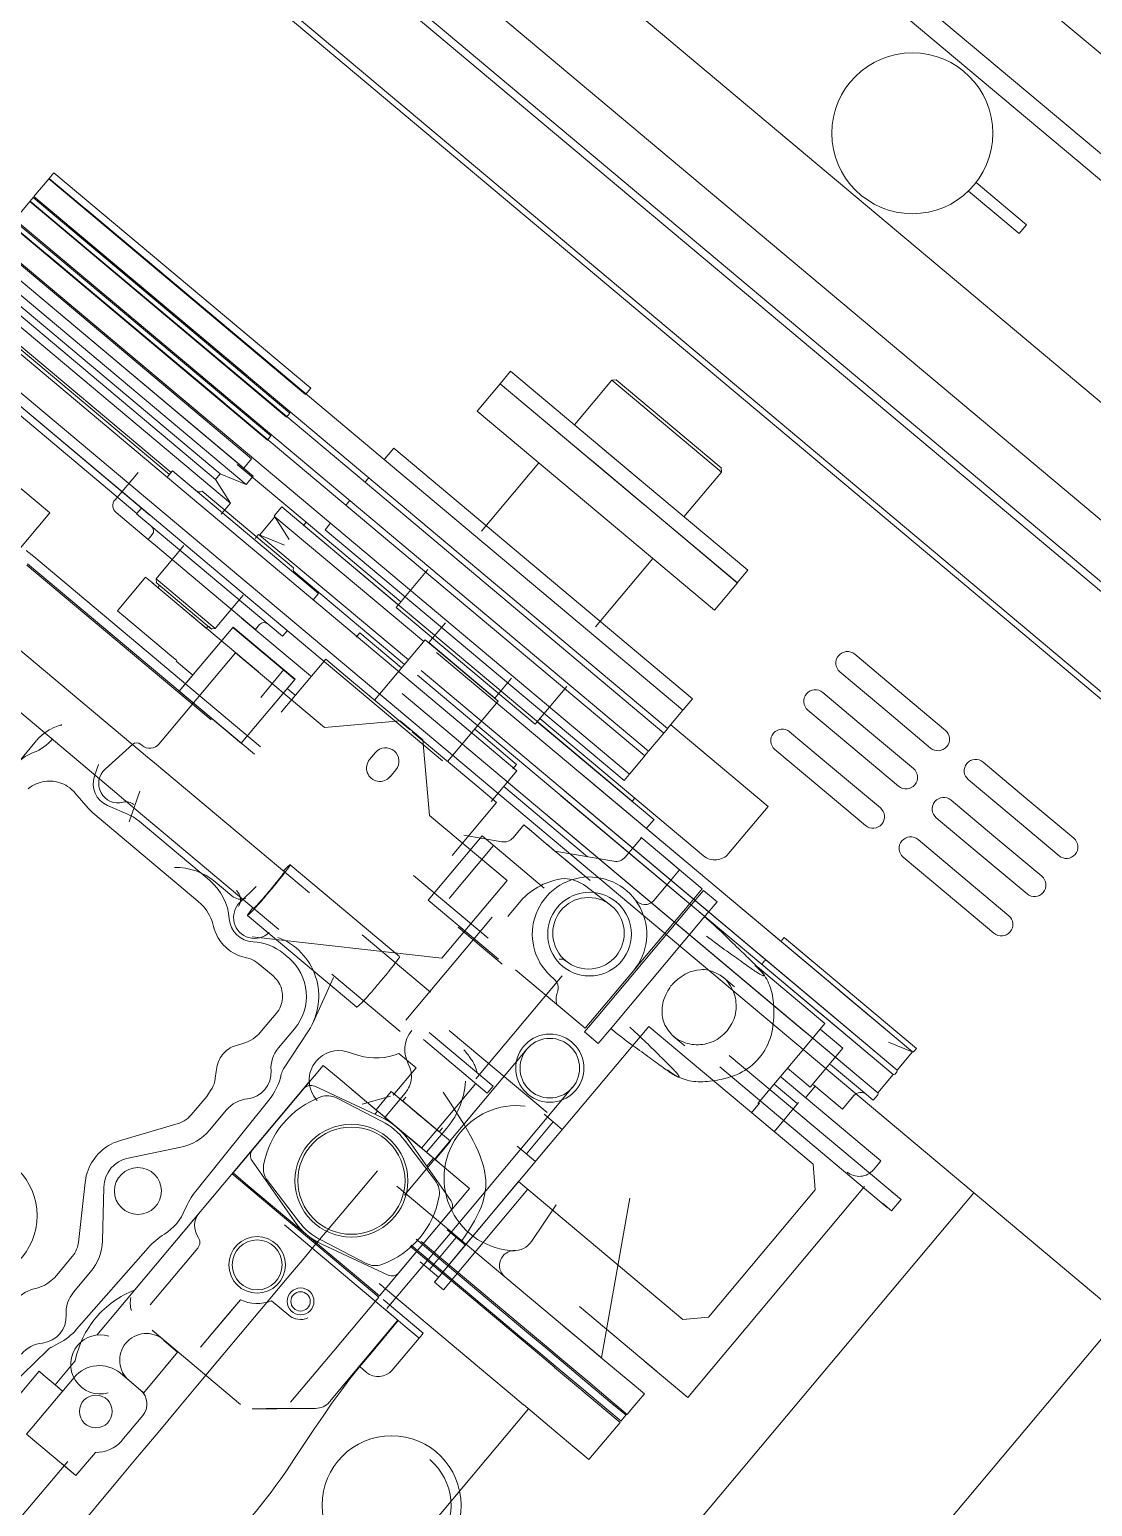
# Model space of a CAD drawing. Header units: millimetres. Extents: x 834140250 to 834644390, y 817877047 to 817987022.
# Drawn here: x 834168273 to 834168735, y 817932936 to 817933578 of the extents above; entities that cross this region are included whole.
import ezdxf

# ---------------------------------------------------------------- set-up
doc = ezdxf.new("R2010")
doc.units = ezdxf.units.MM
doc.header["$LTSCALE"] = 1000
doc.header["$MEASUREMENT"] = 0
doc.layers.add('VPA040_Text', color=3, linetype='Continuous')
doc.layers.add('VPAX', color=7, linetype='Continuous', lineweight=13)

# ---------------------------------------------------------------- blocks, each defined once
blk = doc.blocks.new('A$C767F005D')
at = {"layer": 'VPAX', "color": 253}
for p, q in [((-4546.98, -9728.23), (-5236.42, -9149.72)), ((-4606.71, -9721.63), (-5219.54, -9207.4)), ((-4612.42, -9728.43), (-5225.25, -9214.2)), ((-4659.92, -9785.04), (-5272.75, -9270.81)), ((-4685.11, -9815.07), (-5297.95, -9300.84)), ((-4683.57, -9891.02), (-5373.01, -9312.51)), ((-4700.45, -9833.34), (-5313.28, -9319.11)), ((-4698.35, -9830.84), (-5311.18, -9316.61)), ((-4685.18, -9892.93), (-5336.32, -9346.56)), ((-4683.57, -9891.02), (-5334.71, -9344.65)), ((-4852.04, -10014), (-5464.87, -9499.77)), ((-5318.07, -9519.23), (-5324.74, -9527.17)), ((-5318.24, -9519.43), (-5316.01, -9516.77)), ((-5206.53, -9613.17), (-5318.24, -9519.43)), ((-5318.07, -9519.23), (-5225.38, -9597.01)), ((-5204.29, -9610.51), (-5316.01, -9516.77)), ((-4918.26, -9524.73), (-4896.22, -9543.22)), ((-4914.93, -9521.01), (-4893.01, -9539.39)), ((-5326.4, -9529.15), (-5333.06, -9537.09)), ((-5326.57, -9529.35), (-5325.1, -9527.6)), ((-5214.85, -9623.09), (-5326.57, -9529.35)), ((-5326.4, -9529.15), (-5233.7, -9606.93)), ((-5213.39, -9621.34), (-5325.1, -9527.6)), ((-5324.74, -9527.17), (-5232.04, -9604.95)), ((-5154.25, -9656.69), (-5302.5, -9532.3)), ((-5219.5, -9597.75), (-5300.8, -9529.52)), ((-5223.18, -9633.02), (-5334.9, -9539.28)), ((-5334.73, -9539.08), (-5242.03, -9616.86)), ((-5221.72, -9631.27), (-5333.43, -9537.53)), ((-5333.06, -9537.09), (-5240.37, -9614.87)), ((-5162.58, -9666.62), (-5310.83, -9542.22)), ((-5160.91, -9664.63), (-5309.16, -9540.24)), ((-4896.22, -9543.22), (-4893.01, -9539.39)), ((-5232.42, -9652.33), (-5352.31, -9551.72)), ((-5229.39, -9648.71), (-5349.28, -9548.11)), ((-5233.48, -9645.28), (-5345.19, -9551.54)), ((-5230.04, -9641.19), (-5341.76, -9547.45)), ((-5341.39, -9547.02), (-5248.69, -9624.8)), ((-5170.91, -9676.54), (-5319.16, -9552.15)), ((-5169.24, -9674.56), (-5317.49, -9550.16)), ((-5376.07, -9557.47), (-5263.02, -9652.33)), ((-5373.46, -9557.58), (-5265.72, -9648)), ((-5363.2, -9564.71), (-5264.98, -9647.12)), ((-5239.28, -9660.5), (-5359.17, -9559.9)), ((-5245.75, -9650.15), (-5347.86, -9564.47)), ((-5243.73, -9647.75), (-5345.84, -9562.08)), ((-5177.57, -9684.48), (-5325.82, -9560.09)), ((-5387.3, -9570.85), (-5274.25, -9665.72)), ((-5387.72, -9574.58), (-5279.97, -9664.99)), ((-5351.15, -9578.38), (-5256.63, -9657.69)), ((-5362.38, -9591.76), (-5267.86, -9671.08)), ((-5121.98, -9608.57), (-5117.38, -9603.09)), ((-5117.38, -9603.09), (-5054.17, -9656.13)), ((-5388.38, -9605.52), (-5318.82, -9663.89)), ((-5121.96, -9608.58), (-5131.96, -9620.49)), ((-5121.98, -9608.57), (-5058.77, -9661.61)), ((-5121.96, -9608.58), (-5018.74, -9695.19)), ((-5089.59, -9626.41), (-5073.29, -9606.99)), ((-5071.48, -9606.83), (-5073.29, -9606.99)), ((-5025.67, -9646.95), (-5073.29, -9606.99)), ((-5025.82, -9645.14), (-5071.48, -9606.83)), ((-5206.53, -9613.17), (-5204.29, -9610.51)), ((-5214.85, -9623.09), (-5213.39, -9621.34)), ((-5131.96, -9620.49), (-5028.74, -9707.1)), ((-5223.18, -9633.02), (-5221.72, -9631.27)), ((-5233.48, -9645.28), (-5230.04, -9641.19)), ((-5172.26, -9641.36), (-5168.24, -9636.56)), ((-5168.24, -9636.56), (-5038.26, -9745.63)), ((-5014.16, -9689.7), (-5077.38, -9636.66)), ((-5279.46, -9647.12), (-5289.46, -9659.03)), ((-5264.42, -9646.46), (-5266.74, -9649.21)), ((-5200.9, -9699.76), (-5264.42, -9646.46)), ((-5254.25, -9655), (-5264.42, -9646.46)), ((-5245.75, -9650.15), (-5243.73, -9647.75)), ((-5232.42, -9652.33), (-5243.73, -9647.75)), ((-5206.33, -9668.82), (-5236.27, -9643.7)), ((-5105.12, -9643.01), (-5130.04, -9672.71)), ((-5018.76, -9695.18), (-5081.97, -9642.14)), ((-5041.96, -9666.37), (-5025.67, -9646.95)), ((-5025.82, -9645.14), (-5025.67, -9646.95)), ((-5239.28, -9660.5), (-5245.75, -9650.15)), ((-5232.42, -9652.33), (-5229.39, -9648.71)), ((-5180.59, -9651.28), (-5179.14, -9649.55)), ((-5221.47, -9687.2), (-5256.63, -9657.69)), ((-5211.88, -9688.65), (-5251.58, -9655.34)), ((-5243.31, -9665.31), (-5239.28, -9660.5)), ((-5188.92, -9661.21), (-5187.47, -9659.48)), ((-5042.39, -9750.55), (-5154.25, -9656.69)), ((-5317.87, -9664.69), (-5332.8, -9682.47)), ((-5318.82, -9663.89), (-5317.87, -9664.69)), ((-5288.97, -9664.58), (-5275.07, -9676.24)), ((-5277.97, -9662.6), (-5280.08, -9665.12)), ((-5216.56, -9718.41), (-5280.08, -9665.12)), ((-5219.91, -9666.4), (-5226.58, -9674.34)), ((-5220.19, -9665.98), (-5216.95, -9662.12)), ((-5220.19, -9665.98), (-5213.72, -9676.33)), ((-5219.91, -9666.4), (-5155.17, -9720.73)), ((-5216.95, -9662.12), (-5166.22, -9704.7)), ((-5050.72, -9760.48), (-5162.58, -9666.62)), ((-5049.06, -9758.49), (-5160.91, -9664.63)), ((-5273.26, -9674.08), (-5275.06, -9676.23)), ((-5232.7, -9700.58), (-5267.86, -9671.08)), ((-5228.51, -9675.9), (-5227.04, -9674.15)), ((-5227.04, -9674.15), (-5215.72, -9678.72)), ((-5207.49, -9670.2), (-5206.33, -9668.82)), ((-5064.5, -9790.04), (-5207.42, -9670.12)), ((-5165.12, -9703.4), (-5206.33, -9668.82)), ((-5198.02, -9672.06), (-5195.8, -9669.4)), ((-5198.02, -9672.06), (-5068.04, -9781.12)), ((-4569.21, -9676.94), (-6176.17, -11592.04)), ((-5275.06, -9676.23), (-5271.81, -9678.96)), ((-5231.63, -9712.67), (-5271.81, -9678.96)), ((-5259.47, -9678.93), (-5271.61, -9693.4)), ((-5226.58, -9674.34), (-5161.84, -9728.67)), ((-5059.05, -9770.4), (-5170.91, -9676.54)), ((-5057.38, -9768.42), (-5169.24, -9674.56)), ((-5328.04, -9681.05), (-5324.82, -9683.75)), ((-5228.82, -9769.72), (-5327.49, -9686.92)), ((-5226.16, -9766.54), (-5324.82, -9683.75)), ((-5065.71, -9778.34), (-5177.57, -9684.48)), ((-5055.57, -9684.58), (-5080.49, -9714.28)), ((-5247.6, -9754.8), (-5327.86, -9687.46)), ((-5276.15, -9692.68), (-5288.4, -9707.29)), ((-5276.15, -9692.68), (-5273.34, -9695.03)), ((-5271.48, -9694.9), (-5271.61, -9693.4)), ((-5245.89, -9714.99), (-5271.61, -9693.4)), ((-5221.47, -9687.2), (-5135.77, -9759.1)), ((-5163.5, -9730.65), (-5211.85, -9690.09)), ((-5153.37, -9689.39), (-5167.23, -9705.9)), ((-5018.76, -9695.18), (-5014.16, -9689.7)), ((-5256.28, -9709.35), (-5273.46, -9694.93)), ((-5273.46, -9694.93), (-5272.77, -9695.51)), ((-5272.63, -9695.62), (-5273.34, -9695.03)), ((-5271.48, -9694.9), (-5271.58, -9695.02)), ((-5270.53, -9695.9), (-5271.58, -9695.02)), ((-5247.48, -9715.24), (-5271.58, -9695.02)), ((-5270.45, -9696.78), (-5270.79, -9697.17)), ((-5249.75, -9714.83), (-5270.79, -9697.17)), ((-5200.9, -9699.76), (-5203.22, -9702.51)), ((-5018.74, -9695.19), (-5028.74, -9707.1)), ((-5233.75, -9700.52), (-5245.89, -9714.99)), ((-5232.7, -9700.58), (-5147, -9772.49)), ((-5167.23, -9705.9), (-5106.73, -9756.67)), ((-5288.4, -9707.29), (-5285.59, -9709.64)), ((-5268.54, -9723.96), (-5285.72, -9709.54)), ((-5285.72, -9709.54), (-5285.03, -9710.12)), ((-5284.89, -9710.23), (-5285.59, -9709.64)), ((-5256.25, -9709.37), (-5253.38, -9711.78)), ((-5253.38, -9711.78), (-5250.32, -9714.35)), ((-5204.47, -9735.65), (-5234.45, -9710.5)), ((-5231.63, -9712.67), (-5228.37, -9715.4)), ((-5152.99, -9721.15), (-5145.72, -9712.49)), ((-5238.05, -9714.36), (-5261.5, -9742.31)), ((-5238.18, -9714.52), (-5261.5, -9742.31)), ((-5250.32, -9714.35), (-5227.04, -9733.88)), ((-5249.75, -9714.83), (-5249.41, -9714.43)), ((-5248.54, -9714.35), (-5247.48, -9715.24)), ((-5247.48, -9715.24), (-5247.38, -9715.12)), ((-5247.38, -9715.12), (-5245.89, -9714.99)), ((-5238.18, -9714.52), (-5240.54, -9717.32)), ((-5211.24, -9737.13), (-5238.18, -9714.52)), ((-5238.18, -9714.52), (-5211.24, -9737.13)), ((-5211.05, -9737.01), (-5238.05, -9714.36)), ((-5226.58, -9713.26), (-5228.37, -9715.4)), ((-5214.45, -9715.9), (-5216.56, -9718.41)), ((-5184.55, -9718.76), (-5182.98, -9716.89)), ((-5182.98, -9716.89), (-5164.77, -9732.16)), ((-5335.14, -9720.75), (-5275.3, -9770.96)), ((-5270.34, -9765.26), (-5237.03, -9725.56)), ((-5268.51, -9723.98), (-5265.64, -9726.39)), ((-5198.33, -9758.04), (-5237.03, -9725.56)), ((-5154.48, -9719.9), (-5176.53, -9746.18)), ((-5154.48, -9719.9), (-5122.72, -9746.55)), ((-5152.99, -9721.15), (-5124.22, -9745.3)), ((-4974.65, -9872.2), (-5149.61, -9725.4)), ((-5265.64, -9726.39), (-5262.58, -9728.96)), ((-5262.84, -9729.27), (-5259.12, -9732.4)), ((-5217.13, -9751.35), (-5197.81, -9728.33)), ((-5197.81, -9728.33), (-5189.17, -9735.58)), ((-4949.04, -9741.87), (-4967.69, -9726.22)), ((-5348.47, -9736.63), (-5288.62, -9786.84)), ((-5255.64, -9735.32), (-5261.5, -9742.31)), ((-5255.64, -9735.32), (-5259.12, -9732.4)), ((-5211.24, -9737.13), (-5234.56, -9764.92)), ((-5215.98, -9732.88), (-5226.1, -9744.95)), ((-5211.05, -9737.01), (-5221.18, -9749.08)), ((-5211.24, -9737.13), (-5213.59, -9739.93)), ((-5161.14, -9759.1), (-5189.17, -9735.58)), ((-4982.98, -9882.13), (-5157.94, -9735.32)), ((-4981.32, -9880.14), (-5156.27, -9733.34)), ((-5124.22, -9745.3), (-5116.95, -9736.64)), ((-4955.47, -9749.53), (-4974.12, -9733.88)), ((-5261.5, -9742.31), (-5241.73, -9758.9)), ((-5234.56, -9764.92), (-5261.5, -9742.31)), ((-5234.51, -9764.96), (-5261.5, -9742.31)), ((-5214.57, -9741.1), (-5211.1, -9744.01)), ((-4989.64, -9890.07), (-5164.6, -9743.26)), ((-5092.87, -9740.16), (-5106.73, -9756.67)), ((-4962.97, -9758.46), (-4981.62, -9742.81)), ((-4928.24, -9759.33), (-4949.04, -9741.87)), ((-5144.78, -9772.83), (-5122.72, -9746.55)), ((-5042.39, -9750.55), (-5049.06, -9758.49)), ((-5042.29, -9750.42), (-5038.26, -9745.63)), ((-4969.39, -9766.12), (-4988.04, -9750.47)), ((-4934.67, -9766.99), (-4955.47, -9749.53)), ((-5165.47, -9755.17), (-5198.33, -9758.04)), ((-5155.55, -9763.5), (-5165.47, -9755.17)), ((-5055.04, -9798.12), (-5105.78, -9755.55)), ((-5063.41, -9788.74), (-5104.62, -9754.16)), ((-5005.37, -9792.45), (-5047.73, -9756.9)), ((-5323.57, -9763.71), (-5849.9, -10390.96)), ((-5160.17, -9759.91), (-5132.14, -9783.43)), ((-5155.55, -9763.5), (-5152.67, -9796.35)), ((-5114.62, -9776.85), (-5135.77, -9759.1)), ((-5114.81, -9774.09), (-5133.01, -9758.81)), ((-5050.72, -9760.48), (-5057.38, -9768.42)), ((-5050.62, -9760.35), (-5049.16, -9758.62)), ((-4977.34, -9775.59), (-4995.99, -9759.94)), ((-4942.16, -9775.92), (-4962.97, -9758.46)), ((-5281.76, -9765.36), (-5293.78, -9776.19)), ((-5277.65, -9765.9), (-5278.36, -9765.3)), ((-5178.71, -9771.95), (-5176.21, -9768.97)), ((-5059.05, -9770.4), (-5065.71, -9778.34)), ((-5058.94, -9770.27), (-5057.49, -9768.54)), ((-4983.77, -9783.25), (-5002.42, -9767.6)), ((-4948.59, -9783.58), (-4969.39, -9766.12)), ((-5298.39, -9779.13), (-5296.69, -9774.17)), ((-5275.3, -9770.96), (-5272.28, -9773.49)), ((-5272.28, -9773.49), (-5204.89, -9830.04)), ((-5169.78, -9779.45), (-5167.28, -9776.47)), ((-5114.62, -9776.85), (-5125.85, -9790.24)), ((-5114.81, -9774.09), (-5116.38, -9775.97)), ((-4956.53, -9793.05), (-4977.34, -9775.59)), ((-4893.2, -9788.73), (-4911.85, -9773.08)), ((-5132.14, -9783.43), (-5123.5, -9790.69)), ((-4952.62, -9890.69), (-5087.14, -9777.81)), ((-5068.04, -9781.12), (-5065.82, -9778.47)), ((-4962.96, -9800.71), (-4983.77, -9783.25)), ((-4899.62, -9796.39), (-4918.27, -9780.74)), ((-5306.94, -9786.43), (-5301.13, -9793.19)), ((-5288.62, -9786.84), (-5285.61, -9789.37)), ((-5285.61, -9789.37), (-5218.22, -9845.92)), ((-5278.62, -9785.7), (-5283.33, -9799.04)), ((-5120.33, -9783.66), (-5083.86, -9814.26)), ((-4960.95, -9900.61), (-5095.47, -9787.74)), ((-4959.29, -9898.63), (-5093.8, -9785.75)), ((-5064.57, -9790.12), (-5063.41, -9788.74)), ((-5063.41, -9788.74), (-5033.48, -9813.86)), ((-4907.12, -9805.32), (-4925.77, -9789.67)), ((-4872.39, -9806.19), (-4893.2, -9788.73)), ((-5299.18, -9795.12), (-5253.4, -9833.54)), ((-5283.3, -9796.12), (-5292.75, -9791.99)), ((-5142.82, -9813.71), (-5123.5, -9790.69)), ((-4967.61, -9908.55), (-5102.13, -9795.68)), ((-5022.53, -9812.9), (-5005.37, -9792.45)), ((-5248.35, -9824.51), (-5279, -9798.8)), ((-5118.93, -9824.67), (-5152.67, -9796.35)), ((-5111.63, -9800.41), (-5116.32, -9806)), ((-5111.63, -9800.41), (-5105.6, -9805.47)), ((-5110.36, -9801.48), (-5100.83, -9809.47)), ((-5058.21, -9801.89), (-5054.98, -9798.04)), ((-4913.55, -9812.98), (-4932.2, -9797.33)), ((-4878.82, -9813.85), (-4899.62, -9796.39)), ((-5129.75, -9805.23), (-5153.2, -9833.18)), ((-5121.18, -9807.77), (-5137.78, -9804.89)), ((-5102.75, -9827.89), (-5129.75, -9805.23)), ((-5097.66, -9812.14), (-5101.63, -9808.81)), ((-5060.45, -9806.02), (-5067.55, -9814.48)), ((-5060.69, -9805.81), (-5048.07, -9816.41)), ((-4921.49, -9822.45), (-4940.14, -9806.8)), ((-4886.31, -9822.78), (-4907.12, -9805.32)), ((-5124.83, -9809.36), (-5144.15, -9832.39)), ((-5072.41, -9816.25), (-5098.07, -9811.79)), ((-5082.73, -9824.66), (-5097.66, -9812.14)), ((-5093.79, -9815.38), (-5086.6, -9821.42)), ((-5051.8, -9813.27), (-5043.86, -9819.94)), ((-5051.76, -9813.31), (-5045.8, -9818.31)), ((-4927.92, -9830.11), (-4946.57, -9814.46)), ((-4892.74, -9830.44), (-4913.55, -9812.98)), ((-5165.69, -9857.71), (-5213.29, -9817.77)), ((-5043.86, -9819.94), (-5049.72, -9826.92)), ((-5043.86, -9819.94), (-5049.72, -9826.92)), ((-5043.86, -9819.94), (-5048.07, -9816.41)), ((-5043.86, -9819.94), (-5034.01, -9828.2)), ((-5245.96, -9825.16), (-5238.65, -9831.3)), ((-5235.16, -9834.18), (-5228.06, -9827.2)), ((-5127.15, -9849.62), (-5159.61, -9822.38)), ((-5118.93, -9824.67), (-5147.23, -9858.4)), ((-5074.53, -9834.84), (-5084.6, -9827.07)), ((-5049.72, -9826.92), (-5055.02, -9833.25)), ((-5034.01, -9828.2), (-5039.87, -9835.19)), ((-4900.69, -9839.91), (-4921.49, -9822.45)), ((-5126.21, -9855.83), (-5153.2, -9833.18)), ((-5112.94, -9833.49), (-5118.65, -9840.29)), ((-5033.51, -9828.89), (-5039.37, -9835.88)), ((-5033.51, -9828.89), (-5027.55, -9833.89)), ((-5027.55, -9833.89), (-5033.42, -9840.87)), ((-4907.11, -9847.57), (-4927.92, -9830.11)), ((-5184.24, -9879.73), (-5231.83, -9839.79)), ((-5162.96, -9885.29), (-5125.4, -9840.52)), ((-5039.37, -9835.88), (-5079.35, -9883.52)), ((-5033.42, -9840.87), (-5073.39, -9888.51)), ((-5039.87, -9835.19), (-5060.66, -9859.96)), ((-5032.16, -9841.09), (-5033, -9840.38)), ((-5140.24, -9844.88), (-5120.99, -9861.04)), ((-5122.68, -9858.78), (-5139.95, -9844.29)), ((-5147.23, -9858.4), (-5229.74, -9849.08)), ((-5181.93, -9848.21), (-5152.16, -9873.19)), ((-4999.34, -9850.56), (-4998.4, -9849.43)), ((-4998.4, -9849.43), (-4940.83, -9897.74)), ((-4985.5, -9860.26), (-4998.4, -9849.43)), ((-5214.07, -9858.15), (-5216.19, -9856.37)), ((-5063.99, -9863.93), (-5060.66, -9859.96)), ((-5007.67, -9860.48), (-5006.92, -9859.59)), ((-5227.18, -9860.68), (-5220.73, -9866.09)), ((-5194.37, -9866.8), (-5203.3, -9886.36)), ((-5195.17, -9865.28), (-5165.4, -9890.26)), ((-5132.48, -9910.87), (-5094.91, -9866.11)), ((-5084.91, -9888.86), (-5115.24, -9863.41)), ((-5063.99, -9863.93), (-5084.91, -9888.86)), ((-5019.98, -9870.82), (-5024.91, -9866.69)), ((-4980.62, -9886.8), (-5009.94, -9862.2)), ((-5008.16, -9863.69), (-5008.57, -9864.17)), ((-5008.48, -9864.07), (-5008.16, -9863.69)), ((-4942.59, -9899.11), (-4974.61, -9872.24)), ((-5084.91, -9888.86), (-5097.22, -9878.53)), ((-5219.3, -9882.44), (-5225.68, -9890.05)), ((-5079.35, -9883.52), (-5085.21, -9890.5)), ((-4950.91, -9909.03), (-4982.93, -9882.17)), ((-4949.25, -9907.05), (-4981.27, -9880.18)), ((-5211.36, -9889.11), (-5218.37, -9897.46)), ((-5205.31, -9889.99), (-5216.13, -9906.48)), ((-5125.03, -9914.1), (-5152.82, -9890.78)), ((-5101.45, -9925.58), (-5144.09, -9889.81)), ((-5057.28, -9888.1), (-5093.92, -9931.77)), ((-5085.21, -9890.5), (-5079.25, -9895.5)), ((-5073.39, -9888.51), (-5079.25, -9895.5)), ((-5072.96, -9889.71), (-5073.8, -9889.01)), ((-5045.52, -9897.96), (-5057.28, -9888.1)), ((-5041.57, -9896.54), (-5046.49, -9892.41)), ((-4989.82, -9897.76), (-4980.62, -9886.8)), ((-4980.62, -9886.8), (-4989.82, -9897.76)), ((-4957.58, -9916.97), (-4989.6, -9890.11)), ((-4972.91, -9897.6), (-4982.75, -9889.34)), ((-5110.26, -9897.91), (-5163.56, -9961.43)), ((-5127.53, -9917.08), (-5155.32, -9893.76)), ((-4985.82, -9948.06), (-5045.52, -9897.96)), ((-5009.8, -9921.58), (-4989.82, -9897.76)), ((-4972.91, -9897.6), (-4987.03, -9914.43)), ((-4942.66, -9899.08), (-4953.04, -9894.89)), ((-4941.77, -9898.86), (-4940.83, -9897.74)), ((-5238.05, -9951.8), (-5198.88, -9905.11)), ((-5198.88, -9905.11), (-5192.45, -9910.51)), ((-5188.43, -9899.15), (-5183.35, -9900.69)), ((-5165.99, -9899.86), (-5158.49, -9906.16)), ((-4949.22, -9961.96), (-5022.28, -9900.66)), ((-4962.52, -9917.7), (-4978.16, -9904.57)), ((-4942.59, -9899.11), (-4949.25, -9907.05)), ((-5175.28, -9924.92), (-5192.45, -9910.51)), ((-5168.4, -9917.97), (-5158.49, -9906.16)), ((-4953.38, -9966.91), (-5026.43, -9905.61)), ((-4956.26, -9946.53), (-4999.62, -9910.15)), ((-4987.03, -9914.43), (-4996.88, -9906.17)), ((-4950.91, -9909.03), (-4957.58, -9916.97)), ((-4950.1, -9908.78), (-4949.36, -9907.89)), ((-5204.99, -9912.23), (-5297.35, -10022.31)), ((-5229.64, -9941.78), (-5207.29, -9915.14)), ((-5173.75, -9927.56), (-5202.61, -9914.1)), ((-5186.27, -9915.69), (-5183.68, -9917.87)), ((-5171.19, -9928.34), (-5183.68, -9917.87)), ((-5169.27, -9916.43), (-5175.93, -9924.37)), ((-5172.04, -9927.63), (-5163.25, -9917.15)), ((-5169.27, -9916.43), (-5143.54, -9938.01)), ((-5156.08, -9941.02), (-5132.5, -9912.92)), ((-5090.41, -9914.57), (-5143.71, -9978.09)), ((-5127.53, -9917.08), (-5125.03, -9914.1)), ((-4992.9, -9921.42), (-5002.74, -9913.16)), ((-4989.09, -9919.21), (-4984.83, -9914.13)), ((-4973, -9924.06), (-4985.62, -9913.46)), ((-4973, -9924.06), (-4968.07, -9918.18)), ((-4962.52, -9917.7), (-4959.62, -9920.13)), ((-4959.62, -9920.13), (-4957.68, -9917.82)), ((-5249.56, -9918.5), (-5256.34, -9926.59)), ((-5222.52, -9920.14), (-5254.34, -9959.69)), ((-5240.99, -9924.42), (-5248.4, -9933.25)), ((-5193.08, -9919.18), (-5173.31, -9929.39)), ((-5182, -9921.93), (-5169.59, -9918.4)), ((-5175.93, -9924.37), (-5150.21, -9945.95)), ((-5164.62, -9920.33), (-5148.2, -9934.11)), ((-5162.92, -9918.85), (-5164.35, -9920.56)), ((-5009.05, -9921.39), (-5012.59, -9925.6)), ((-5002.74, -9933.86), (-4992.15, -9921.24)), ((-4976.76, -9920.9), (-4973, -9924.06)), ((-5261.97, -9930.27), (-5287.14, -9937.63)), ((-5176.45, -9926.3), (-5175.28, -9924.92)), ((-5168.6, -9930.52), (-5172.04, -9927.63)), ((-5166.01, -9932.7), (-5171.19, -9928.34)), ((-5170.06, -9929.3), (-5156.08, -9941.02)), ((-5110.52, -9943.48), (-5098.86, -9929.59)), ((-5094.89, -9932.92), (-5102.83, -9926.26)), ((-5159.97, -9937.76), (-5166.01, -9932.7)), ((-5150.06, -9955.28), (-5163.54, -9937.58)), ((-5153.94, -9942.82), (-5145.14, -9932.34)), ((-5147.03, -9932.17), (-5148.46, -9933.88)), ((-5105.52, -9945.58), (-5093.92, -9931.77)), ((-5260.84, -9940.66), (-5283.73, -9945.33)), ((-5161.66, -9937.69), (-5143.4, -9963.78)), ((-5153.94, -9942.82), (-5159.97, -9937.76)), ((-5157.38, -9939.93), (-5153.94, -9942.82)), ((-5153.94, -9942.82), (-5152.48, -9944.05)), ((-5143.54, -9938.01), (-5150.21, -9945.95)), ((-5106.55, -9946.81), (-5114.49, -9940.15)), ((-5211.59, -9972.65), (-5229.85, -9946.57)), ((-5153.8, -9948.93), (-5150.86, -9945.41)), ((-5149.65, -9946.42), (-5152.48, -9944.05)), ((-5141.63, -9953.15), (-5150.86, -9945.41)), ((-5149.65, -9946.42), (-5146.96, -9948.68)), ((-5133.9, -9979.41), (-5108.85, -9949.55)), ((-5105.52, -9945.58), (-5108.85, -9949.55)), ((-4984.85, -9959.16), (-4985.82, -9948.06)), ((-4957.31, -9947.78), (-4959.5, -9950.39)), ((-4957.31, -9947.78), (-4956.26, -9946.53)), ((-5302.51, -9955.96), (-5305.4, -9982.02)), ((-5238.55, -9952.23), (-5174.71, -10005.79)), ((-5238.05, -9951.8), (-5231.62, -9957.2)), ((-5223.19, -9955.07), (-5209.71, -9972.76)), ((-5150.55, -9999.26), (-5113.91, -9955.59)), ((-5141.63, -9953.15), (-5135.2, -9958.55)), ((-5102.15, -9965.45), (-5113.91, -9955.59)), ((-4915.88, -9960.44), (-6240.01, -11538.48)), ((-5294.97, -9981.33), (-5294.34, -9957.98)), ((-5231.62, -9957.2), (-5180.81, -9999.84)), ((-5174.37, -10005.23), (-5135.2, -9958.55)), ((-5166.92, -9957.53), (-5119.92, -9996.97)), ((-5109.94, -9958.92), (-5146.58, -10002.59)), ((-5065.57, -9962.74), (-5077.83, -10032.28)), ((-4963.41, -9957.76), (-5040.32, -10049.41)), ((-5031.35, -10014.58), (-4984.85, -9959.16)), ((-4947.53, -9963.38), (-4951.49, -9960.05)), ((-5280.94, -10002.75), (-5252.87, -9969.3)), ((-5165.96, -9995.21), (-5143.61, -9968.57)), ((-5108.27, -9981.57), (-5097.56, -9965.63)), ((-5042.45, -10015.55), (-5102.15, -9965.45)), ((-4951.68, -9968.33), (-4955.65, -9965.01)), ((-4951.7, -9968.32), (-4947.54, -9963.36)), ((-5166.24, -10016.01), (-5215.78, -9974.44)), ((-5180.17, -9991.17), (-5199.94, -9980.96)), ((-5171.16, -10010.8), (-5143.71, -9978.09)), ((-5158.43, -9980.65), (-5110.28, -10021.05)), ((-5108.69, -10021.54), (-5156.33, -9981.57)), ((-5152.69, -9993.74), (-5141.03, -9979.85)), ((-5137.06, -9983.18), (-5145, -9976.52)), ((-5133.9, -9979.41), (-5137.23, -9983.38)), ((-5308.04, -9988.2), (-5314.83, -9996.29)), ((-5275.06, -9984.39), (-5306.15, -10019.81)), ((-5261.14, -9993.67), (-5253.46, -9984.52)), ((-5199.5, -9982.79), (-5170.65, -9996.25)), ((-5112.85, -10024.12), (-5161, -9983.71)), ((-5160.59, -9983.22), (-5112.43, -10023.62)), ((-5150.55, -9999.26), (-5137.23, -9983.38)), ((-5307.51, -10003.7), (-5300.1, -9994.87)), ((-5261.14, -9993.67), (-5274.17, -10009.2)), ((-5148.72, -9997.07), (-5156.66, -9990.41)), ((-5180.81, -9999.84), (-5174.37, -10005.23)), ((-5126.44, -10040.31), (-5174.59, -9999.91)), ((-5150.55, -9999.26), (-5146.58, -10002.59)), ((-5119.92, -9996.96), (-5077.83, -10032.28)), ((-5234.93, -10006.94), (-5252.26, -10027.58)), ((-5239.23, -10012.06), (-5234.93, -10006.94)), ((-5221.36, -10007.38), (-5213.82, -10013.7)), ((-5213.82, -10013.7), (-5221.36, -10007.38)), ((-5194.3, -10029.14), (-5174.71, -10005.79)), ((-5155.36, -10021.48), (-5172.78, -10006.87)), ((-5155.36, -10021.48), (-5172.76, -10006.88)), ((-5239.23, -10012.06), (-5252.26, -10027.58)), ((-5172.27, -10010.95), (-5166.24, -10016.01)), ((-5157.43, -10019.75), (-5165.37, -10013.09)), ((-5087.41, -10009.91), (-5053.95, -10037.98)), ((-5042.45, -10015.55), (-5031.35, -10014.58)), ((-5273.26, -10020.24), (-5263.29, -10028.61)), ((-5273.2, -10020.29), (-5262.09, -10029.62)), ((-5196.18, -10051.41), (-5166.38, -10015.89)), ((-5177.97, -10029.71), (-5166.38, -10015.89)), ((-5166.24, -10016.01), (-5177.96, -10029.99)), ((-5166.24, -10016.01), (-5177.96, -10029.99)), ((-5163.22, -10018.54), (-5166.24, -10016.01)), ((-5163.22, -10018.54), (-5166.24, -10016.01)), ((-5157.19, -10023.61), (-5163.22, -10018.54)), ((-5102.27, -10027.77), (-5110.28, -10021.05)), ((-5094.33, -10018.44), (-5087.68, -10024.02)), ((-5313.86, -10025.89), (-5317.2, -10027.66)), ((-5268.25, -10024.72), (-5262.22, -10029.78)), ((-5168.91, -10037.58), (-5157.19, -10023.61)), ((-5157.03, -10023.47), (-5155.36, -10021.48)), ((-5157.03, -10023.47), (-5155.36, -10021.48)), ((-5112.85, -10024.12), (-5104.84, -10030.83)), ((-5104.43, -10030.34), (-5112.43, -10023.62)), ((-5101.79, -10027.33), (-5108.69, -10021.54)), ((-5101.79, -10027.33), (-5095.14, -10032.91)), ((-5076.39, -10033.49), (-5087.68, -10024.02)), ((-5334.88, -10044.49), (-5318.82, -10028.84)), ((-5315.5, -10043.93), (-5306.74, -10033.5)), ((-5277.14, -10047.56), (-5262.09, -10029.62)), ((-5272.13, -10041.59), (-5262.22, -10029.78)), ((-5263.29, -10028.61), (-5234.82, -10052.5)), ((-5213.09, -10051.53), (-5194.3, -10029.14)), ((-5196.18, -10051.41), (-5181.32, -10033.7)), ((-5183.03, -10036.02), (-5177.96, -10029.99)), ((-5181.32, -10033.7), (-5177.97, -10029.71)), ((-5098.17, -10036.43), (-5104.84, -10030.83)), ((-5104.43, -10030.34), (-5097.76, -10035.94)), ((-5102.27, -10027.77), (-5095.6, -10033.36)), ((-5084.26, -10042.88), (-5095.6, -10033.36)), ((-5083.85, -10042.38), (-5095.14, -10032.91)), ((-5076.39, -10033.49), (-5065.4, -10042.71)), ((-5040.32, -10049.41), (-5058.78, -10033.93)), ((-5322.48, -10038.07), (-5338.21, -10056.81)), ((-5320.72, -10039.55), (-5322.48, -10038.07)), ((-5320.72, -10039.55), (-5313.73, -10045.42)), ((-5287.09, -10038.95), (-5278.36, -10046.27)), ((-5287.09, -10038.95), (-5278.36, -10046.27)), ((-5180.01, -10038.55), (-5183.03, -10036.02)), ((-5126.44, -10040.31), (-5118.43, -10047.03)), ((-5086.93, -10045.86), (-5098.22, -10036.39)), ((-5086.42, -10045.45), (-5097.76, -10035.94)), ((-5327.96, -10065.4), (-5307.24, -10040.71)), ((-5312.24, -10046.66), (-5315.5, -10043.93)), ((-5312.24, -10046.66), (-5313.73, -10045.42)), ((-5284.39, -10041.21), (-5278.36, -10046.27)), ((-5283.28, -10042.14), (-5278.36, -10046.27)), ((-5075.91, -10055.11), (-5086.83, -10045.95)), ((-5086.42, -10045.45), (-5075.5, -10054.61)), ((-5084.26, -10042.88), (-5073.34, -10052.04)), ((-5083.85, -10042.38), (-5072.87, -10051.6)), ((-5059.19, -10047.93), (-5065.4, -10042.71)), ((-5111.77, -10052.63), (-5118.43, -10047.03)), ((-5100.53, -10062.06), (-5111.81, -10052.59)), ((-5067.16, -10057.23), (-5073.34, -10052.04)), ((-5066.66, -10056.81), (-5072.87, -10051.6)), ((-5065.05, -10054.91), (-5059.19, -10047.93)), ((-5286.52, -10068.25), (-5277.39, -10057.37)), ((-5286.52, -10068.25), (-5277.39, -10057.37)), ((-5109.57, -10054.47), (-5242.09, -10212.39)), ((-5229.76, -10054.34), (-5219.12, -10054.34)), ((-5223.68, -10054.22), (-5202.21, -10054.22)), ((-5219.12, -10054.22), (-5202.21, -10054.22)), ((-5069.73, -10060.29), (-5075.91, -10055.11)), ((-5069.32, -10059.8), (-5075.5, -10054.61)), ((-5067.25, -10057.16), (-5069.41, -10059.73)), ((-5065.06, -10054.91), (-5066.66, -10056.81)), ((-5327.96, -10065.4), (-5306.45, -10083.46)), ((-5089.51, -10071.3), (-5100.42, -10062.14)), ((-5083.32, -10076.49), (-5069.73, -10060.3)), ((-5083.32, -10076.49), (-5089.51, -10071.3)), ((-5336.89, -10109.25), (-5310.04, -10077.26)), ((-5312.48, -10078.39), (-5306.45, -10083.46)), ((-5306.45, -10083.46), (-5297.97, -10073.35)), ((-5306.45, -10083.46), (-5297.97, -10073.35)), ((-5286.92, -10084.01), (-5317.27, -10120.23))]:
    blk.add_line(p, q, dxfattribs=at)
for points in [[(-5323.5, -9763.63), (-5322.54, -9762.57), (-5321.45, -9761.53), (-5320.28, -9760.57), (-5319.16, -9759.77), (-5318.1, -9759.1), (-5317.4, -9758.72), (-5316.4, -9758.22), (-5315.61, -9757.88), (-5314.85, -9757.58), (-5314.22, -9757.36), (-5313.74, -9757.21), (-5313.29, -9757.07), (-5312.95, -9756.98), (-5312.75, -9756.93), (-5312.62, -9756.9)], [(-5306.94, -9786.43), (-5307.26, -9786.02), (-5308.33, -9785.04), (-5309.17, -9784.36), (-5310.07, -9783.7), (-5310.92, -9783.16), (-5311.76, -9782.74), (-5312.61, -9782.39), (-5313.49, -9782.08), (-5314.42, -9781.81), (-5315.36, -9781.6), (-5316.31, -9781.46), (-5317.26, -9781.38), (-5318.21, -9781.37), (-5319.17, -9781.42), (-5320.12, -9781.53), (-5321.06, -9781.71), (-5321.99, -9781.95), (-5322.9, -9782.25), (-5323.79, -9782.59), (-5324.66, -9782.99), (-5325.52, -9783.47), (-5326.38, -9784.07), (-5327.27, -9784.81)], [(-5301.13, -9793.19), (-5299.18, -9795.12)], [(-5098.07, -9811.79), (-5100.61, -9809.66)], [(-5246.55, -9844.63), (-5247.03, -9842.95), (-5247.36, -9842.01), (-5247.79, -9840.97), (-5248.32, -9839.88), (-5248.92, -9838.79), (-5249.57, -9837.75), (-5250.28, -9836.78), (-5251.02, -9835.89), (-5251.79, -9835.06), (-5253.4, -9833.54)], [(-5032.16, -9841.09), (-5030.29, -9842.76), (-5028.43, -9844.43), (-5027.51, -9845.27), (-5026.61, -9846.11), (-5025.71, -9846.95), (-5024.84, -9847.79), (-5023.97, -9848.62), (-5023.12, -9849.45), (-5022.29, -9850.27), (-5021.46, -9851.07), (-5020.65, -9851.87), (-5019.85, -9852.64), (-5019.06, -9853.4), (-5018.29, -9854.15), (-5017.54, -9854.88), (-5016.81, -9855.59), (-5016.09, -9856.28), (-5015.4, -9856.95), (-5014.72, -9857.6), (-5014.07, -9858.23), (-5013.44, -9858.84), (-5012.84, -9859.42), (-5012.26, -9859.99), (-5011.71, -9860.53), (-5011.19, -9861.05), (-5010.69, -9861.54), (-5010.23, -9862.01), (-5009.79, -9862.46), (-5009.39, -9862.88), (-5009.01, -9863.28), (-5008.67, -9863.65), (-5008.36, -9864), (-5008.09, -9864.32), (-5007.85, -9864.61), (-5007.64, -9864.88), (-5007.46, -9865.12), (-5007.33, -9865.33), (-5007.22, -9865.52), (-5007.15, -9865.68), (-5007.11, -9865.81), (-5007.11, -9865.91), (-5007.32, -9866.04), (-5007.45, -9866.03), (-5007.62, -9865.98), (-5007.83, -9865.91), (-5008.06, -9865.81), (-5008.33, -9865.68), (-5008.63, -9865.52), (-5008.97, -9865.33), (-5009.33, -9865.12), (-5009.73, -9864.87), (-5010.16, -9864.6), (-5010.62, -9864.3), (-5011.11, -9863.98), (-5011.62, -9863.63), (-5012.17, -9863.25), (-5012.75, -9862.85), (-5013.35, -9862.43), (-5013.99, -9861.98), (-5014.65, -9861.51), (-5015.33, -9861.02), (-5016.05, -9860.51), (-5016.78, -9859.98), (-5017.55, -9859.43), (-5018.34, -9858.87), (-5019.15, -9858.29), (-5019.98, -9857.7), (-5020.84, -9857.1), (-5021.71, -9856.48), (-5022.61, -9855.85), (-5023.52, -9855.21), (-5024.45, -9854.56), (-5025.39, -9853.88), (-5026.34, -9853.19), (-5027.29, -9852.48), (-5028.26, -9851.76), (-5030.19, -9850.27), (-5032.14, -9848.77)], [(-5246.55, -9844.63), (-5246.29, -9845.65), (-5245.88, -9846.81), (-5245.2, -9848.35), (-5244.67, -9849.4), (-5244.12, -9850.34), (-5243.53, -9851.18), (-5242.89, -9851.98), (-5242.2, -9852.75), (-5241.47, -9853.5), (-5240.69, -9854.21), (-5239.87, -9854.87), (-5239.02, -9855.47), (-5238.13, -9856.03), (-5237.21, -9856.54), (-5236.26, -9856.99), (-5235.3, -9857.38), (-5234.34, -9857.69), (-5232.43, -9858.18)], [(-5227.18, -9860.68), (-5228.84, -9859.54), (-5229.7, -9859.07), (-5230.59, -9858.71), (-5231.51, -9858.42), (-5232.43, -9858.18)], [(-5219.3, -9882.44), (-5218.27, -9880.96), (-5217.82, -9880.18), (-5217.44, -9879.38), (-5217.14, -9878.54), (-5216.9, -9877.69), (-5216.73, -9876.81), (-5216.63, -9875.93), (-5216.59, -9875.05), (-5216.61, -9874.16), (-5216.71, -9873.28), (-5216.87, -9872.41), (-5217.11, -9871.55), (-5217.4, -9870.72), (-5217.75, -9869.91), (-5218.16, -9869.15), (-5218.61, -9868.43), (-5219.1, -9867.77), (-5219.62, -9867.17), (-5220.73, -9866.09)], [(-5049.12, -9907.01), (-5048.25, -9907.67), (-5047.39, -9908.31), (-5046.54, -9908.89), (-5045.7, -9909.4), (-5044.87, -9909.86), (-5043.18, -9910.62), (-5042.31, -9910.94), (-5041.43, -9911.23), (-5040.53, -9911.48), (-5039.62, -9911.68), (-5038.68, -9911.85), (-5037.74, -9911.98), (-5036.77, -9912.07), (-5035.79, -9912.13), (-5034.79, -9912.15), (-5033.78, -9912.14), (-5032.75, -9912.1), (-5031.71, -9912.02), (-5030.66, -9911.92), (-5029.59, -9911.79), (-5028.5, -9911.62), (-5027.41, -9911.43), (-5026.34, -9911.22), (-5025.29, -9911), (-5024.21, -9910.75), (-5023.06, -9910.45), (-5021.8, -9910.07), (-5020.47, -9909.62), (-5019.14, -9909.11), (-5017.87, -9908.53), (-5016.65, -9907.89), (-5015.47, -9907.19), (-5014.33, -9906.43), (-5013.21, -9905.6), (-5012.14, -9904.72), (-5011.13, -9903.79), (-5010.16, -9902.8), (-5009.24, -9901.77), (-5008.38, -9900.69), (-5007.58, -9899.56), (-5006.83, -9898.39), (-5006.15, -9897.18), (-5005.53, -9895.94), (-5004.98, -9894.67), (-5004.5, -9893.39), (-5004.08, -9892.07), (-5003.73, -9890.71), (-5003.46, -9889.31), (-5003.25, -9887.92), (-5003.1, -9886.61), (-5003, -9885.43), (-5002.94, -9884.33), (-5002.9, -9883.25), (-5002.89, -9882.16), (-5002.9, -9881.05), (-5002.93, -9879.96), (-5002.98, -9878.88), (-5003.06, -9877.83), (-5003.17, -9876.79), (-5003.3, -9875.78), (-5003.47, -9874.78), (-5003.67, -9873.8), (-5003.9, -9872.84), (-5004.16, -9871.9), (-5004.46, -9870.99), (-5004.79, -9870.1), (-5005.15, -9869.23), (-5005.55, -9868.39), (-5005.98, -9867.57), (-5006.45, -9866.78), (-5006.96, -9866), (-5007.51, -9865.24), (-5008.1, -9864.49), (-5008.76, -9863.75), (-5009.49, -9863.01), (-5010.27, -9862.27), (-5011.07, -9861.53)], [(-5047.13, -9869.96), (-5047.01, -9869.75), (-5046.71, -9869.39), (-5046.01, -9868.74), (-5044.8, -9867.71), (-5043.22, -9866.5), (-5042.36, -9865.91), (-5041.49, -9865.38), (-5040.62, -9864.92), (-5039.77, -9864.55), (-5038.92, -9864.24), (-5038.08, -9863.99), (-5036.41, -9863.63), (-5034.75, -9863.4), (-5033.9, -9863.36), (-5033.05, -9863.37), (-5032.19, -9863.46), (-5031.31, -9863.62), (-5030.42, -9863.87), (-5029.54, -9864.19), (-5027.91, -9864.9), (-5026.18, -9865.81), (-5025.57, -9866.18), (-5024.64, -9866.92), (-5023.96, -9867.55), (-5023.15, -9868.45), (-5022.7, -9869.02), (-5022.24, -9869.69), (-5021.77, -9870.43), (-5021.3, -9871.24), (-5020.87, -9872.1), (-5020.46, -9872.99), (-5020.11, -9873.9), (-5019.83, -9874.82), (-5019.61, -9875.74), (-5019.44, -9876.67), (-5019.34, -9877.61), (-5019.28, -9878.55), (-5019.28, -9879.5), (-5019.32, -9880.45), (-5019.41, -9881.4), (-5019.55, -9882.35), (-5019.75, -9883.29), (-5020.01, -9884.21), (-5020.32, -9885.11), (-5020.7, -9885.97), (-5021.14, -9886.82), (-5022.12, -9888.45), (-5023.19, -9890.05)], [(-5047.13, -9869.96), (-5047.32, -9870.11), (-5047.61, -9870.48), (-5048.14, -9871.27), (-5048.94, -9872.64), (-5049.86, -9874.41), (-5050.29, -9875.36), (-5050.66, -9876.31), (-5050.96, -9877.24), (-5051.18, -9878.15), (-5051.34, -9879.04), (-5051.44, -9879.91), (-5051.51, -9881.61), (-5051.44, -9883.29), (-5051.34, -9884.13), (-5051.17, -9884.97), (-5050.94, -9885.8), (-5050.63, -9886.64), (-5050.22, -9887.47), (-5049.76, -9888.28), (-5048.77, -9889.77), (-5047.58, -9891.32), (-5047.11, -9891.85), (-5046.22, -9892.64), (-5045.48, -9893.19), (-5044.45, -9893.84), (-5043.81, -9894.18), (-5043.07, -9894.52), (-5042.26, -9894.85), (-5041.38, -9895.17), (-5040.46, -9895.45), (-5039.51, -9895.69), (-5038.56, -9895.88), (-5037.6, -9896), (-5036.65, -9896.06), (-5035.71, -9896.06), (-5034.77, -9896), (-5033.84, -9895.89), (-5032.9, -9895.73), (-5031.97, -9895.53), (-5031.05, -9895.27), (-5030.14, -9894.97), (-5029.25, -9894.61), (-5028.39, -9894.2), (-5027.56, -9893.73), (-5026.77, -9893.2), (-5026.01, -9892.63), (-5024.57, -9891.38), (-5023.19, -9890.05)], [(-5235.68, -9896.04), (-5234.34, -9895.71), (-5233.05, -9895.27), (-5232.54, -9895.06), (-5231.48, -9894.58), (-5230.41, -9894.02), (-5229.41, -9893.41), (-5228.51, -9892.76), (-5227.69, -9892.09), (-5226.97, -9891.41), (-5225.68, -9890.05)], [(-5160.32, -9889.8), (-5161.51, -9891.51), (-5162.02, -9892.41), (-5162.45, -9893.34), (-5162.79, -9894.3), (-5163.05, -9895.29), (-5163.23, -9896.28), (-5163.34, -9897.29), (-5163.37, -9898.31), (-5163.33, -9899.32), (-5163.21, -9900.34), (-5162.99, -9901.34), (-5162.67, -9902.33), (-5161.87, -9904.28)], [(-5072.96, -9889.71), (-5070.99, -9891.27), (-5069.02, -9892.81), (-5068.04, -9893.57), (-5067.06, -9894.32), (-5066.08, -9895.05), (-5065.1, -9895.77), (-5064.13, -9896.47), (-5063.17, -9897.17), (-5062.22, -9897.85), (-5061.28, -9898.53), (-5060.36, -9899.19), (-5059.45, -9899.84), (-5058.57, -9900.49), (-5057.7, -9901.12), (-5056.86, -9901.73), (-5056.03, -9902.33), (-5055.23, -9902.92), (-5054.45, -9903.49), (-5053.69, -9904.04), (-5052.96, -9904.57), (-5052.25, -9905.08), (-5051.57, -9905.58), (-5050.91, -9906.05), (-5050.28, -9906.5), (-5049.68, -9906.92), (-5049.11, -9907.32), (-5048.57, -9907.7), (-5048.05, -9908.05), (-5047.56, -9908.38), (-5047.11, -9908.68), (-5046.68, -9908.95), (-5046.29, -9909.2), (-5045.93, -9909.41), (-5045.6, -9909.6), (-5045.3, -9909.76), (-5045.03, -9909.89), (-5044.8, -9909.99), (-5044.6, -9910.06), (-5044.43, -9910.11), (-5044.3, -9910.12), (-5044.2, -9910.1), (-5044.1, -9909.88), (-5044.14, -9909.75), (-5044.21, -9909.59), (-5044.32, -9909.41), (-5044.46, -9909.19), (-5044.64, -9908.95), (-5044.85, -9908.68), (-5045.09, -9908.39), (-5045.37, -9908.06), (-5045.68, -9907.72), (-5046.02, -9907.34), (-5046.4, -9906.94), (-5046.8, -9906.52), (-5047.24, -9906.07), (-5047.71, -9905.6), (-5048.2, -9905.1), (-5048.72, -9904.58), (-5049.27, -9904.03), (-5049.85, -9903.47), (-5050.45, -9902.87), (-5051.08, -9902.26), (-5051.73, -9901.63), (-5052.4, -9900.97), (-5053.09, -9900.3), (-5053.8, -9899.6), (-5054.53, -9898.88), (-5055.28, -9898.14), (-5056.04, -9897.39), (-5056.81, -9896.62), (-5057.6, -9895.83), (-5058.41, -9895.03), (-5059.24, -9894.22), (-5060.08, -9893.41), (-5060.95, -9892.59), (-5061.83, -9891.77), (-5063.63, -9890.12), (-5065.46, -9888.46)], [(-5235.69, -9896.04), (-5237.64, -9896.66), (-5238.54, -9897.02), (-5239.36, -9897.44), (-5240.1, -9897.91), (-5240.79, -9898.45), (-5241.47, -9899.04), (-5242.1, -9899.67), (-5242.68, -9900.32), (-5243.2, -9900.99), (-5243.65, -9901.69), (-5244.07, -9902.46), (-5244.46, -9903.31), (-5244.79, -9904.21), (-5245.06, -9905.11), (-5245.23, -9905.97), (-5245.4, -9907.62)], [(-5163.25, -9917.15), (-5162.19, -9915.63), (-5161.73, -9914.83), (-5161.35, -9914), (-5161.05, -9913.15), (-5160.82, -9912.27), (-5160.66, -9911.38), (-5160.56, -9910.49), (-5160.53, -9909.58), (-5160.57, -9908.68), (-5160.68, -9907.78), (-5160.87, -9906.89), (-5161.15, -9906.01), (-5161.87, -9904.28)], [(-5249.56, -9918.5), (-5247.87, -9915.98), (-5247.2, -9914.87), (-5246.7, -9913.91), (-5246.34, -9912.98), (-5246.07, -9911.93), (-5245.83, -9910.65), (-5245.4, -9907.62)], [(-5138.79, -9981.53), (-5137.19, -9979.22), (-5135.71, -9976.98), (-5134.36, -9974.81), (-5133.13, -9972.7), (-5132.04, -9970.65), (-5131.07, -9968.63), (-5130.23, -9966.65), (-5129.53, -9964.69), (-5128.97, -9962.75), (-5128.56, -9960.81), (-5128.41, -9959.84), (-5128.29, -9958.87), (-5128.21, -9957.9), (-5128.17, -9956.91), (-5128.17, -9955.93), (-5128.21, -9954.93), (-5128.29, -9953.93), (-5128.4, -9952.93), (-5128.74, -9950.89), (-5129.22, -9948.82), (-5129.85, -9946.71), (-5130.6, -9944.57), (-5131.49, -9942.38), (-5132.5, -9940.16), (-5133.62, -9937.9), (-5134.83, -9935.62), (-5136.13, -9933.31), (-5137.5, -9930.98), (-5140.42, -9926.27), (-5143.5, -9921.51), (-5146.66, -9916.74)], [(-5145.14, -9932.34), (-5143.34, -9929.97), (-5142.49, -9928.74), (-5141.71, -9927.48), (-5140.99, -9926.19), (-5140.33, -9924.86), (-5139.73, -9923.51), (-5139.18, -9922.14), (-5138.68, -9920.75), (-5138.24, -9919.34), (-5137.86, -9917.91), (-5137.55, -9916.45), (-5137.32, -9914.96), (-5136.97, -9911.92)], [(-5261.97, -9930.27), (-5261.39, -9930.1), (-5260.18, -9929.56), (-5259.33, -9929.11), (-5258.48, -9928.56), (-5257.7, -9927.95), (-5257, -9927.28), (-5256.34, -9926.59)], [(-5287.14, -9937.63), (-5289.15, -9938.35), (-5290.17, -9938.78), (-5291.2, -9939.29), (-5292.23, -9939.87), (-5293.23, -9940.52), (-5294.19, -9941.21), (-5295.1, -9941.95), (-5295.97, -9942.73), (-5296.79, -9943.56), (-5297.57, -9944.43), (-5298.3, -9945.36), (-5299, -9946.35), (-5299.64, -9947.37), (-5300.22, -9948.41), (-5300.75, -9949.45), (-5301.21, -9950.54), (-5301.61, -9951.73), (-5301.94, -9953.05), (-5302.51, -9955.96)], [(-5175.31, -9950.88), (-5187.47, -9965.34), (-5196.29, -9975.84), (-5201.91, -9982.52), (-5207.25, -9988.88), (-5212.25, -9994.84), (-5216.92, -10000.4), (-5221.34, -10005.67), (-5223.48, -10008.22), (-5231.84, -10018.19), (-5244.71, -10033.55), (-5253.57, -10044.12), (-5262.32, -10054.58), (-5270.74, -10064.65), (-5278.9, -10074.41), (-5286.92, -10084.01)], [(-5305.4, -9982.02), (-5305.63, -9983.38), (-5305.84, -9984.15), (-5306.16, -9985.01), (-5306.55, -9985.88), (-5306.95, -9986.67), (-5307.33, -9987.29), (-5308.04, -9988.2)], [(-5314.83, -9996.29), (-5315.82, -9997.38), (-5316.46, -9997.99), (-5317.26, -9998.66), (-5318.17, -9999.35), (-5319.12, -10000), (-5320.06, -10000.56), (-5321, -10001.02), (-5321.94, -10001.41), (-5322.89, -10001.74), (-5324.83, -10002.28)], [(-5334.54, -10013.85), (-5334.44, -10012.63), (-5334.32, -10011.93), (-5334.14, -10011.16), (-5333.9, -10010.33), (-5333.58, -10009.5), (-5333.21, -10008.69), (-5332.78, -10007.91), (-5332.29, -10007.17), (-5331.74, -10006.46), (-5331.14, -10005.8), (-5330.52, -10005.18), (-5329.88, -10004.62), (-5329.17, -10004.1), (-5328.37, -10003.62), (-5327.44, -10003.17), (-5326.11, -10002.64), (-5325.27, -10002.36), (-5324.82, -10002.28)], [(-5183.02, -10035.95), (-5187.31, -10041.42), (-5191.28, -10046.68), (-5195.12, -10052), (-5198.98, -10057.59), (-5202.91, -10063.43), (-5211.03, -10075.62), (-5215.21, -10081.76), (-5217.33, -10084.78), (-5219.45, -10087.74), (-5221.58, -10090.62), (-5223.72, -10093.43), (-5225.87, -10096.17), (-5228.03, -10098.85), (-5232.36, -10104.04), (-5236.7, -10109.07), (-5241.06, -10113.97), (-5245.43, -10118.82)]]:
    blk.add_lwpolyline(points, dxfattribs=at)
for points in [[(-5229.55, -9836.45, 0.015764), (-5231.86, -9839.67, 0.461997), (-5231.81, -9839.82, 0.310058), (-5231.61, -9839.79, 0.014549), (-5228.73, -9836.82, 0.006174), (-5225.93, -9833.68, 0.004395), (-5222.09, -9829.18, 0.004395), (-5218.32, -9824.61, 0.006174), (-5215.71, -9821.31, 0.014551), (-5213.29, -9817.96, 0.310309), (-5213.29, -9817.75, 0.46172), (-5213.46, -9817.74, 0.015762), (-5216.23, -9820.57)], [(-5229.22, -9836.72, 0.355389), (-5229.11, -9836.72, 0.017518), (-5227.69, -9835.31, 0.006824), (-5226.3, -9833.79, 0.004273), (-5224.13, -9831.32, 0.003509), (-5222, -9828.81, 0.003582), (-5219.95, -9826.32, 0.004567), (-5217.94, -9823.8, 0.007803), (-5216.8, -9822.3, 0.023442), (-5215.88, -9820.91, 0.667107), (-5215.93, -9820.84)], [(-5184.24, -9879.73, 0.625531), (-5184.1, -9879.78, 0.017522), (-5181.47, -9877.12, 0.006668), (-5178.77, -9874.11, 0.004518), (-5174.89, -9869.59, 0.004361), (-5171.09, -9865, 0.005909), (-5168.36, -9861.55, 0.013103), (-5165.78, -9858.04, 0.174069), (-5165.69, -9857.71)], [(-5131.9, -9908.34, 0.0454), (-5132.16, -9907.1, 0.032819), (-5132.78, -9905.45, 0.024871), (-5133.59, -9903.87, 0.019804), (-5134.78, -9902, 0.016515), (-5136.11, -9900.21, 0.014364), (-5137.76, -9898.25)], [(-5162.02, -9922.51, 0.000054), (-5159.98, -9924.23, 0.000039), (-5157.1, -9926.64, 0.000036), (-5154.22, -9929.06, 0.000044), (-5151.85, -9931.04, 0.000074), (-5149.48, -9933.03, 0.000235), (-5148.74, -9933.65, 0.996913), (-5148.73, -9933.65, 0.000947), (-5149.21, -9933.26, 0.000117), (-5150.43, -9932.23, 0.000054), (-5153.05, -9930.03, 0.000039), (-5155.67, -9927.84, 0.000036), (-5158.46, -9925.49, 0.000044), (-5161.25, -9923.15, 0.000074), (-5162.91, -9921.76, 0.000235), (-5164.32, -9920.59, 0.996913), (-5164.32, -9920.59, 0.000947), (-5164.07, -9920.8, 0.000117), (-5162.02, -9922.51)]]:
    blk.add_lwpolyline(points, format="xyb", dxfattribs=at)
for centre, radius in [((-4942.62, -9499.6), 35), ((-5083.05, -9847.94), 18.19), ((-5083.5, -9847.56), 15.55), ((-5100.33, -9906.24), 14.83), ((-5100.33, -9906.24), 12.96), ((-5186.63, -9955.17), 24.54), ((-5186.63, -9955.17), 23.32), ((-5351.53, -9970.38), 28.19), ((-5279.49, -9959.66), 10.21), ((-5227.65, -9991.81), 12.31), ((-5227.65, -9991.81), 10.85), ((-5208.75, -10007.67), 5.83), ((-5208.75, -10007.67), 4.21), ((-5297.78, -10055.55), 7.13), ((-5169.17, -10096.34), 30.24)]:
    blk.add_circle(centre, radius, dxfattribs=at)
for centre, radius, start, end in [((-5286.44, -9661.56), 3.94, 139.99999, 229.99999), ((-5252.65, -9653.09), 2.49, 230, 295.37566), ((-5275.17, -9672.48), 2.49, 320, 50), ((-5209.48, -9689.31), 2.49, 164.62435, 230.00001), ((-5270.93, -9696.38), 0.622, 320, 50), ((-5224.67, -9714.86), 2.49, 50.00001, 140.00001), ((-5248.94, -9714.83), 0.622, 50, 140), ((-4970.91, -9730.05), 5, 50, 230), ((-4984.83, -9746.64), 5, 50, 230), ((-5332.45, -9749.62), 20.73, 291.04498, 320), ((-4999.2, -9763.77), 5, 50, 230), ((-4931.45, -9763.16), 5, 230, 50), ((-5317.56, -9788.31), 20.73, 111.04497, 140), ((-5280.02, -9767.29), 2.59, 49.99999, 132), ((-5274.31, -9761.93), 5.18, 229.99999, 319.99999), ((-5171.74, -9772.72), 5.83, 319.99999, 139.99999), ((-5288.15, -9782.45), 8.42, 131.99994, 285.0968), ((-5174.24, -9775.7), 5.83, 139.99999, 319.99999), ((-4945.37, -9779.75), 5, 230, 50), ((-4915.06, -9776.91), 5, 50, 230), ((-5288.59, -9782.49), 10.36, 161.05233, 246.35127), ((-4928.98, -9793.5), 5, 50, 230), ((-5284.6, -9795.58), 5.18, 49.99999, 105.09684), ((-5290.45, -9812.45), 17.82, 50, 66.35124), ((-4959.75, -9796.88), 5, 230, 50), ((-5120.29, -9802.67), 5.18, 260.1396, 319.99999), ((-4943.36, -9810.63), 5, 50, 230), ((-4875.61, -9810.02), 5, 230, 50), ((-5071.52, -9811.14), 5.18, 260.13958, 319.99999), ((-5028.48, -9807.9), 7.77, 229.99999, 319.99999), ((-5263.13, -9845.67), 26.74, 49.92699, 91.1113), ((-5263.94, -9843.09), 24.25, 4.28477, 50), ((-5091.08, -9852.77), 29.14, 95.89952, 138.58077), ((-5083.05, -9847.94), 24.88, 319.99999, 231.27855), ((-5095.13, -9842.09), 18.34, 54.9618, 86.73092), ((-4889.53, -9826.61), 5, 230, 50), ((-5234.65, -9826.54), 6.22, 230, 290.00007), ((-5228.77, -9840.68), 9.12, 134.5, 314.5), ((-5240, -9833), 5.18, 325.5089, 49.99999), ((-5058.99, -9829.91), 5.18, 216.84495, 319.99999), ((-4903.9, -9843.74), 5, 230, 50), ((-5229, -9840.48), 10.78, 184.28476, 267.7079), ((-5230.31, -9873.2), 21.97, 50, 87.70789), ((-5228.19, -9874.98), 27.36, 326.72879, 69.48872), ((-4998.74, -9851.05), 0.777, 140, 212.00004), ((-5228.19, -9874.98), 21.97, 320, 50), ((-5095.7, -9862.55), 3.78, 53.75577, 98.16773), ((-5007.07, -9860.98), 0.777, 140, 212.00004), ((-5006.32, -9860.09), 0.777, 67.99997, 140), ((-5101.85, -9871.39), 5.18, 338.47458, 51.28309), ((-5089.7, -9876.18), 7.88, 158.54867, 197.36306), ((-5207.73, -9906.39), 13.89, 140, 183.64942), ((-5192.16, -9911.46), 12.85, 73.1547, 140), ((-4942.37, -9898.36), 0.777, 247.99997, 320.00001), ((-5192.16, -9911.46), 12.85, 140, 223.51732), ((-5175.85, -9875.89), 25.91, 253.17303, 292.35448), ((-5233.17, -9908.01), 11.61, 276.35056, 3.6494), ((-5243.68, -9903.12), 27.16, 321.18409, 347.80706), ((-5210.23, -9910.35), 7.05, 146.7288, 167.80707), ((-4950.7, -9908.28), 0.777, 247.99997, 320.00001), ((-4949.95, -9907.39), 0.777, 320.00001, 32.00004), ((-5204.27, -9917.67), 3.94, 65, 140), ((-5196.98, -9926.73), 8.5, 62.69395, 109.94434), ((-4965.05, -9920.71), 3.94, 50.00001, 140.00001), ((-4958.28, -9917.32), 0.777, 320.00001, 32.00004), ((-5230.35, -9933.35), 13.89, 96.35059, 140), ((-5186.63, -9955.17), 38.76, 109.9898, 170), ((-5114.76, -9954.07), 31.56, 83.12916, 268.36449), ((-5186.63, -9955.17), 30.47, 34.99999, 65.00001), ((-5186.63, -9955.17), 29.02, 37.30604, 62.69395), ((-5265.23, -9919.13), 21.97, 281.53671, 320), ((-5226.63, -9944.31), 3.94, 140, 215.00003), ((-5281.08, -9958.33), 13.27, 101.53669, 178.46331), ((-5216.43, -9949.92), 8.5, 170.05565, 217.30605), ((-4965.75, -9945.15), 8.16, 229.99999, 319.99999), ((-5156.82, -9960.43), 8.5, 350.05565, 37.30605), ((-5230.11, -9979.18), 31.09, 141.18411, 158.43496), ((-5186.63, -9955.17), 38.76, 290, 350.0102), ((-5279.49, -9959.66), 22, 301.56503, 338.43497), ((-5246.36, -9974.76), 8.5, 140, 215.52256), ((-5146.63, -9966.04), 3.94, 320, 35.00004), ((-5186.63, -9955.17), 30.47, 214.99999, 245), ((-5186.63, -9955.17), 29.02, 217.30605, 242.69395), ((-5186.63, -9955.17), 29.02, 217.30604, 242.69395), ((-5316.93, -9980.74), 21.97, 320.00001, 358.46331), ((-5251.7, -10004.91), 31.09, 121.56506, 138.72203), ((-5256.48, -9981.99), 3.94, 320, 35.52255), ((-5115.84, -9976.48), 9.12, 267.26196, 326.10927), ((-5115.79, -9992.04), 6.43, 88.45623, 230.00003), ((-5176.27, -9983.61), 8.5, 242.69395, 289.94434), ((-5168.98, -9992.68), 3.94, 244.99997, 320), ((-5296.87, -10012.62), 13.89, 140.00001, 183.64942), ((-5266.05, -10041.45), 41.46, 111.04498, 140), ((-5272.59, -10008.41), 10.25, 166.16534, 197.92931), ((-5227.65, -9991.81), 16.79, 244.29498, 292.02176), ((-5322.32, -10014.25), 11.61, 276.3506, 3.64945), ((-5208.75, -10007.67), 7.88, 230, 254.64988), ((-5208.75, -10007.67), 7.88, 230, 293.64457), ((-5326.56, -10001.89), 27.16, 297.8684, 318.72205), ((-5266.05, -10041.45), 41.46, 140, 168.95504), ((-5319.49, -10039.59), 13.89, 96.35059, 140.00001), ((-5295.89, -10035.08), 12.85, 140, 285.87722), ((-5295.89, -10035.08), 12.85, 73.1547, 140), ((-5275.82, -10033.25), 11.61, 50, 230), ((-5275.82, -10033.25), 11.61, 50, 230), ((-5313.9, -10033.89), 7.05, 117.8218, 134.25138), ((-5296.29, -10049.9), 14.3, 50, 140), ((-5174.95, -10032.52), 7.88, 230, 320), ((-5283.42, -10052.31), 7.88, 37.07453, 50), ((-5283.42, -10052.31), 7.88, 37.07453, 50), ((-5283.42, -10052.31), 7.88, 320, 50), ((-5283.42, -10052.31), 7.88, 320, 50), ((-5202.21, -10046.35), 7.88, 269.99999, 320), ((-5297.47, -10059.06), 14.3, 268.0204, 320), ((-5297.47, -10059.06), 14.3, 268.0204, 320), ((-5169.19, -10096.33), 25.91, 320, 50)]:
    blk.add_arc(centre, radius, start, end, dxfattribs=at)

msp = doc.modelspace()

# ---------------------------------------------------------------- block references
at = {"layer": 'VPA040_Text', "color": 3, "ltscale": 500}
msp.add_blockref('A$C767F005D', (834173599.67, 817943032.7), dxfattribs=at)

doc.saveas('drawing.dxf')
